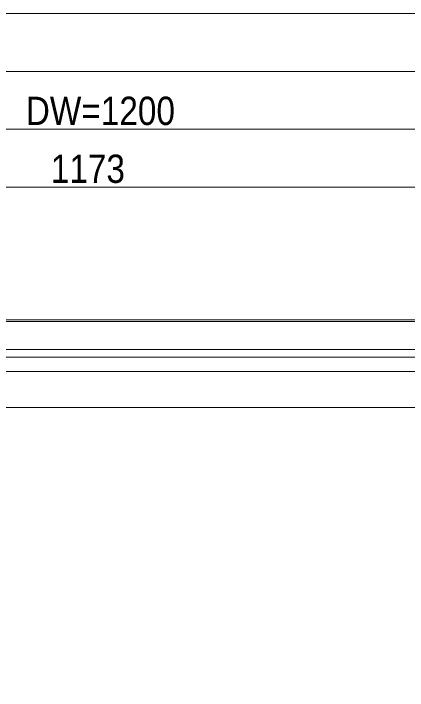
# Model space of a CAD drawing. Units: millimetres, scale not verified. Extents: x -6062 to 6062, y -3045 to 3045.
# Drawn here: x -4867 to -4357, y -300 to 577 of the extents above; entities that cross this region are included whole.
import ezdxf
from ezdxf.enums import TextEntityAlignment as Align

# ---------------------------------------------------------------- set-up
doc = ezdxf.new("R2010")
doc.units = ezdxf.units.MM
doc.header["$LTSCALE"] = 20
doc.linetypes.add('USER2', pattern=[1.11, 0.71, -0.4])
doc.layers.add('0-1_3一般', color=7, linetype='Continuous', lineweight=15)
doc.layers.add('0-2_2寸法-1', color=7, linetype='Continuous', lineweight=15)
doc.styles.add('ＭＳ Ｐゴシック', font='')
doc.styles.get('ＭＳ Ｐゴシック').set_extended_font_data('MS PGothic')

# ---------------------------------------------------------------- blocks, each defined once
blk = doc.blocks.new('グループ-30')
at = {"layer": '0-1_3一般'}
blk.add_lwpolyline([(-71341.9, 3559.9), (-71341.9, 2259.9), (21598.1, 2259.9), (21598.1, 3559.9)], close=True, dxfattribs=at)
blk = doc.blocks.new('グループ-32')
at = {"layer": '0-1_3一般'}
blk.add_line((-48341.9, 1330), (-70341.9, 1330), dxfattribs=at)
blk.add_lwpolyline([(-70371.9, 2630), (-47391.9, 2630), (-47391.9, -41890)], dxfattribs=at)
blk = doc.blocks.new('グループ-35')
at = {"layer": '0-1_3一般', "linetype": 'USER2'}
blk.add_lwpolyline([(-71341.9, 3600), (-71341.9, 2830), (21598.1, 2830), (21598.1, 3600)], close=True, dxfattribs=at)
blk = doc.blocks.new('グループ-36')
at = {"layer": '0-1_3一般'}
blk.add_line((21598.1, 3600), (-71341.9, 3600), dxfattribs=at)
blk = doc.blocks.new('グループ-38')
at = {"layer": '0-1_3一般'}
for name in ['グループ-36', 'グループ-35', 'グループ-30', 'グループ-32']:
    blk.add_blockref(name, (0, 0), dxfattribs=at)

msp = doc.modelspace()

# ---------------------------------------------------------------- linework, layer by layer
at = {"layer": '0-2_2寸法-1'}
for p, q in [((-722.6, 577), (-5339.59, 577)), ((-5339.59, 502), (-3047.6, 502)), ((-5339.59, 427), (-4169.6, 427)), ((-5339.59, 352), (-4196.6, 352))]:
    msp.add_line(p, q, dxfattribs=at)

# ---------------------------------------------------------------- block references
at = {"layer": '0-1_3一般', "xscale": 0.05, "yscale": 0.05}
msp.add_blockref('グループ-38', (-1787.5, 0), dxfattribs=at)

# ---------------------------------------------------------------- texts
at = {"layer": '0-2_2寸法-1', "style": 'ＭＳ Ｐゴシック', "width": 0.9}
for s, height, p in [('DW=1200', 36.69, (-4851.05, 421.54)), ('1173', 36.66, (-4818.62, 346.54))]:
    msp.add_text(s, height=height, dxfattribs=at).set_placement(p, align=Align.BOTTOM_LEFT)

doc.saveas('drawing.dxf')
